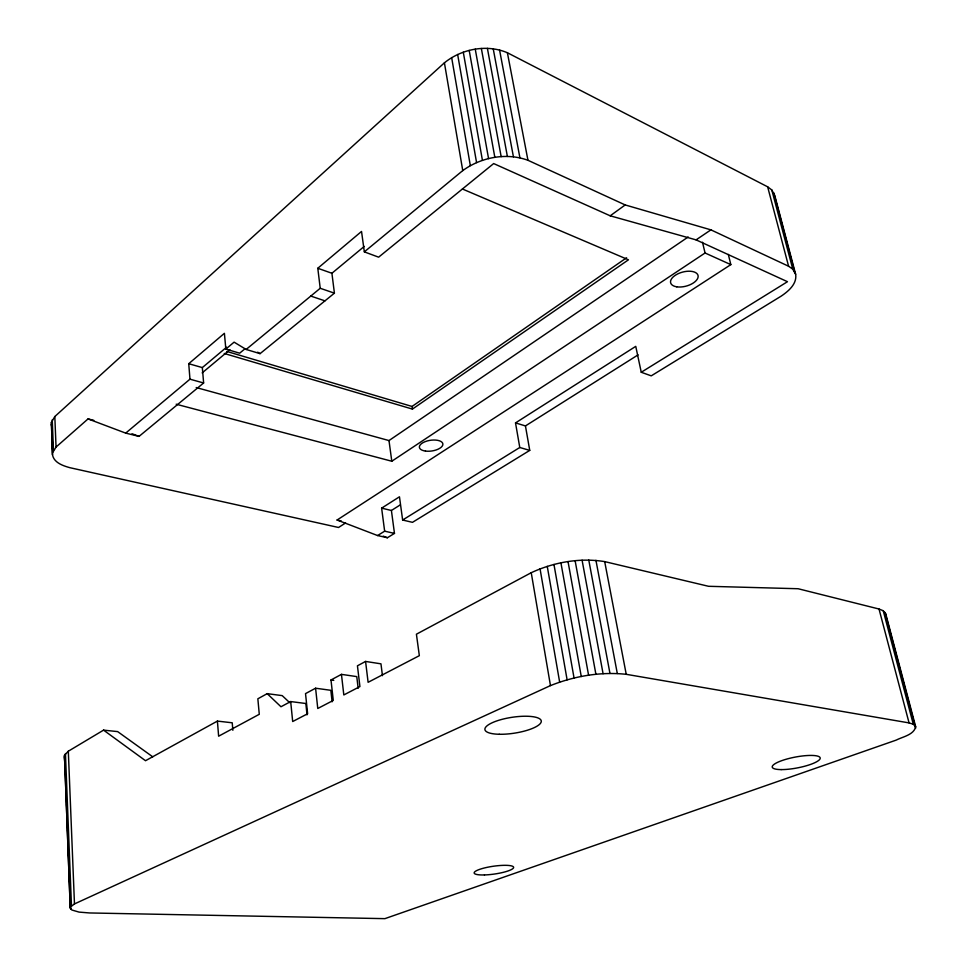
<?xml version="1.0" encoding="UTF-8"?>
<svg xmlns="http://www.w3.org/2000/svg" width="967" height="967" viewBox="0 0 967 967"><rect width="100%" height="100%" fill="white"/><g stroke="black" fill="none" stroke-linecap="round" stroke-linejoin="round"><path stroke-width="1.45" d="M345.582 522.966L338.535 527.486L69.926 467.702C63.121 465.804 53.947 462.794 52.484 454.804L51.42 422.313L54.817 416.547L444.409 62.819C461.597 48.894 486.752 43.938 507.397 52.75L767.641 186.812L771.811 189.979L774.736 195.419L795.648 274.253C797.207 283.96 788.31 291.309 781.155 296.144L651.238 375.849L641.254 372.259L635.754 346.355L515.52 422.905L519.775 447.491L529.747 450.392L525.444 425.927L515.52 422.905M52.484 454.804L51.42 422.313M152.738 756.823L117.648 731.608L103.566 730.133L68.319 751.214L64.499 755.251L70.265 908.11L71.896 910.02L79.052 912.099L89.544 912.957L384.89 918.65L896.24 740.093C902.694 736.721 913.755 734.993 915.701 726.797L885.796 614.045L883.246 610.757L879.015 609.017L798.126 588.734L708.533 586.292L604.689 561.609C579.898 557.56 553.91 562.178 531.234 572.706L416.414 634.207L419.34 655.674L368.113 682.303L365.574 661.44L380.962 663.833L382.448 675.655M70.265 908.11L64.499 755.251M52.617 452.689L56.05 447.056L88.045 418.916L93.823 420.343M70.458 907.034L74.471 903.927L550.465 685.603C574.325 676.078 600.604 671.557 626.229 674.313L909.065 722.905L913.283 724.198L915.701 726.797M88.045 418.916L125.698 433.119L189.967 379.185L188.734 363.713L224.404 333.301L225.843 349.087L239.647 353.197L244.832 348.918M225.843 349.087L234.099 342.149L246.138 349.45L320.222 288.275L317.792 268.27L361.537 231.439L364.329 251.867L378.629 257.174L493.666 163.568L610.201 215.81L696.083 239.876L787.476 281.699L641.254 372.259M125.698 433.119L139.055 436.383L203.626 382.98L202.333 367.593L226.592 347.213M202.151 372.899L229.916 349.691M246.138 349.45L260.075 353.644L334.413 293.158L331.911 273.262L364.233 246.44M364.329 251.867L462.758 170.591C481.107 157.234 506.406 152.339 527.958 160.292L625.202 204.944L710.914 229.856L788.588 266.239L792.783 269.177L795.648 274.253M610.201 215.81L625.202 204.944M226.894 351.468L412.039 406.454L626.604 257.766M224.271 353.475L412.425 409.089L628.465 259.797L462.419 189M196.216 387.549L388.988 440.565L688.178 236.988M696.083 239.876L710.914 229.856M176.187 404.218L391.792 461.235L705.064 252.991L730.834 264.632L337.084 520.016L377.577 535.549L387.392 537.737L394.476 533.397L391.405 510.479L400.338 504.847M377.577 535.549L384.648 531.173L381.627 508.146L399.468 496.796L402.635 520.028L412.486 522.337L529.747 450.392M525.444 425.927L638.099 354.865M402.635 520.028L519.775 447.491M232.854 730.29L232.225 722.796L217.406 721.092L145.521 760.715L103.566 730.133M289.689 702.646L282.207 695.624L267.194 693.653L257.851 698.803L259.277 714.299L218.627 736.201L217.406 721.092M307.022 714.831L305.838 703.505L290.68 701.558L280.974 706.756L267.194 693.653M332.116 701.8L330.835 690.305L315.593 688.214L305.524 693.605L307.627 713.755L292.687 721.527L290.68 701.558M315.593 688.214L317.768 708.485L333.277 700.422L330.992 679.97L341.448 674.362L356.775 676.61L358.153 688.274M365.574 661.44L357.439 665.804L359.917 686.57L343.817 694.947L341.448 674.362M330.992 679.97L333.772 680.357M337.084 520.016L341.23 520.959M384.648 531.173L394.476 533.397M381.627 508.146L391.405 510.479M189.967 379.185L203.626 382.98M188.734 363.713L202.333 367.593M310.794 296.071L324.948 300.858M320.222 288.275L334.413 293.158M317.792 268.27L331.911 273.262M132.02 433.748L139.055 436.383M383.186 536.129L387.392 537.737M257.645 352.181L260.075 353.644M64.318 756.702L65.272 770.058M773.721 192.747L794.777 272.573M885.01 612.401L915.616 728.26M771.811 189.979L792.783 269.177M883.246 610.757L913.283 724.198M767.641 186.812L788.588 266.239M879.015 609.017L909.065 722.905M728.32 254.406L730.834 264.632M702.477 242.221L705.064 252.991M51.299 424.501L51.771 426.652M507.397 52.75L527.958 160.292M604.689 561.609L626.229 674.313M499.552 49.909L519.908 157.742M595.938 560.34L617.297 673.467M493.23 48.785L513.417 156.763M588.77 560.062L609.959 673.419M487.392 48.35L507.385 156.436M582.086 560.207L603.082 673.709M481.361 48.483L501.16 156.642M575.123 560.727L595.914 674.337M475.256 49.184L494.85 157.379M568.028 561.622L588.601 675.28M469.2 50.429L488.565 158.636M560.933 562.879L581.264 676.525M463.29 52.206L482.436 160.389M553.958 564.462L574.06 678.048M457.645 54.478L476.574 162.589M547.249 566.348L567.109 679.813M451.649 57.573L470.325 165.575M540.045 568.789L559.639 682.061M444.409 62.819L462.758 170.591M531.234 572.706L550.465 685.603M412.039 406.454L412.425 409.089M388.988 440.565L391.792 461.235M54.817 416.547L56.05 447.056M68.319 751.214L74.471 903.927M52.254 419.847L53.451 450.284M65.442 753.559L71.461 905.765M52.109 435.295L52.677 449.691M65.683 780.526L66.215 793.98M66.626 804.447L67.219 819.4M67.63 829.867L68.161 843.321M68.572 853.788L69.153 868.729M69.564 879.196L70.095 892.662M70.506 903.118L70.748 909.101M885.796 614.045L885.808 615.858M781.143 769.599A24.393 5.512 -10.8 0 0 819.919 759.107A24.393 5.512 -10.8 0 0 787.634 758.829A24.393 5.512 -10.8 0 0 781.143 769.599M484.467 874.942A19.956 3.941 -8.2 0 0 513.634 867.302A19.956 3.941 -8.2 0 0 483.548 868.185A19.956 3.941 -8.2 0 0 484.467 874.942M499.226 734.267A28.514 8.026 -8.7 0 0 541.29 721.201A28.514 8.026 -8.7 0 0 498.73 720.294A28.514 8.026 -8.7 0 0 499.226 734.267M676.827 286.836A14.191 7.24 -15.2 0 0 698.138 276.767A14.191 7.24 -15.2 0 0 678.012 273.758A14.191 7.24 -15.2 0 0 676.827 286.836M425.468 451.069A11.858 5.391 -8.5 0 0 442.886 444.131A11.858 5.391 -8.5 0 0 425.033 441.701A11.858 5.391 -8.5 0 0 425.468 451.069"/></g></svg>
